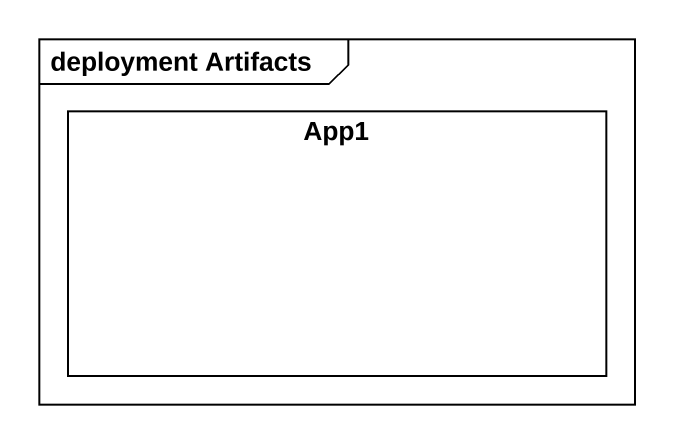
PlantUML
@startuml
mainframe deployment Artifacts
rectangle App1
@enduml
